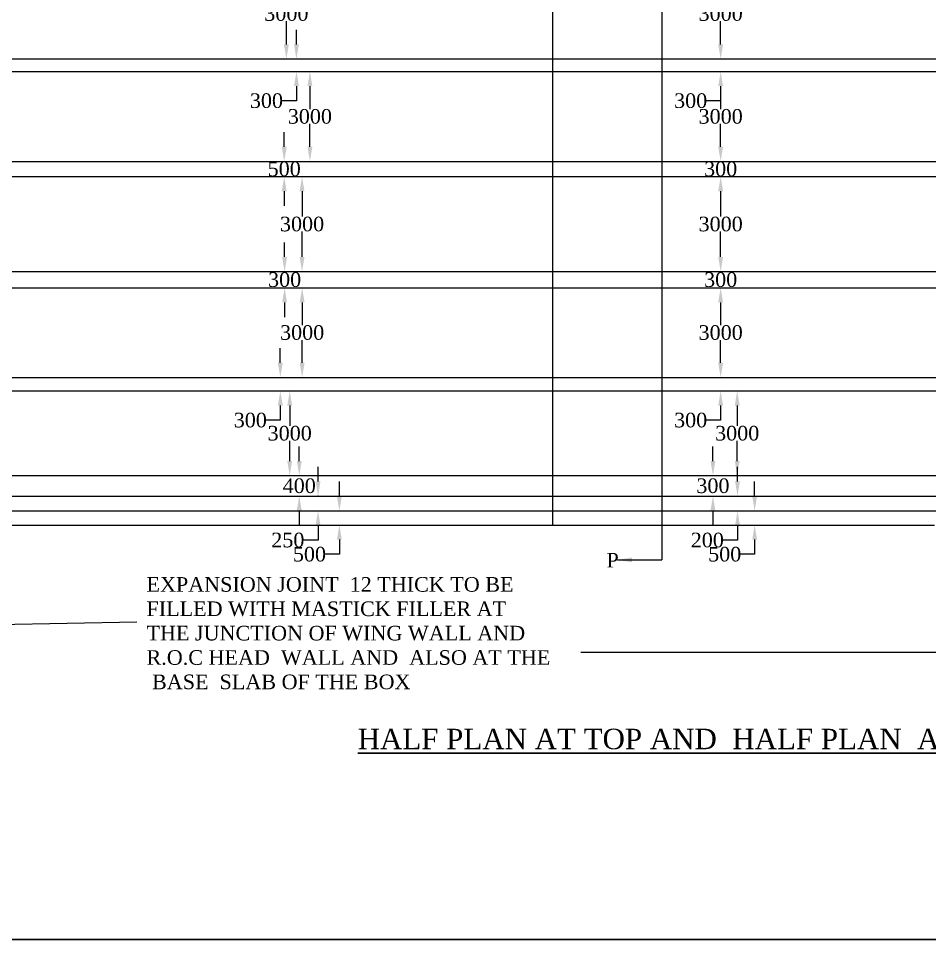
# Model space of a CAD drawing. Header units: millimetres. Extents: x 3396 to 289199, y -2290 to 111584.
# Drawn here: x 60608 to 91750, y -2290 to 29219 of the extents above; entities that cross this region are included whole.
import ezdxf

# ---------------------------------------------------------------- set-up
doc = ezdxf.new("R2010")
doc.units = ezdxf.units.MM
doc.header["$MEASUREMENT"] = 0
for name, color, linetype in [('DIM', 5, 'Continuous'), ('DWG.LINE', 10, 'Continuous'), ('TEXT', 7, 'Continuous')]:
    doc.layers.add(name, color=color, linetype=linetype)
doc.layers.add('TITLE', color=7, linetype='Continuous', lineweight=30)
doc.styles.get("Standard").update_dxf_attribs({"font": 'TIMES.TTF', "height": 500})
doc.dimstyles.get("Standard").update_dxf_attribs({"dimtxt": 500, "dimasz": 500, "dimexe": 0.18, "dimexo": 0.0625, "dimgap": 0.09, "dimtad": 0, "dimtih": 1, "dimtoh": 1, "dimdec": 0, "dimzin": 0, "dimdsep": 46, "dimtxsty": 'Standard', "dimcen": 300, "dimclre": 256, "dimclrt": 4, "dimadec": 0, "dimazin": 0, "dimtfac": 1, "dimtdec": 0, "dimtofl": 0, "dimtmove": 0, "dimatfit": 3, "dimfxl": 5, "dimfxlon": 1, "dimtolj": 1, "dimtzin": 0, "dimarcsym": 0})

# ---------------------------------------------------------------- blocks, each defined once
blk = doc.blocks.new('*D149')
at = {"layer": 'Defpoints', "color": 0, "ltscale": 0.2}
for p in [(69766, 30934), (69766, 27831), (69766, 27831)]:
    blk.add_point(p, dxfattribs=at)
at = {"layer": 'DIM', "lineweight": -2, "ltscale": 0.2}
for p, q in [((69766, 30934), (69765, 30934)), ((69766, 27831), (69765, 27831))]:
    blk.add_line(p, q, dxfattribs=at)
at = {"layer": 'DIM', "color": 0, "lineweight": -2, "ltscale": 0.2}
for p, q in [((69766, 30434), (69766, 29637)), ((69766, 28331), (69766, 29128))]:
    blk.add_line(p, q, dxfattribs=at)
at = {"layer": 'DIM', "color": 0, "ltscale": 0.2}
for points in [[(69682, 30434), (69849, 30434), (69766, 30934)], [(69682, 28331), (69849, 28331), (69766, 27831)]]:
    blk.add_solid(points, dxfattribs=at)
at = {"layer": 'DIM', "color": 4, "ltscale": 0.2, "insert": (69766, 29383), "char_height": 500, "attachment_point": 5}
blk.add_mtext('\\A1;3000', dxfattribs=at)
blk = doc.blocks.new('*D150')
at = {"layer": 'Defpoints', "color": 0, "ltscale": 0.2}
for p in [(69765, 27831), (69765, 27403), (70111, 27403)]:
    blk.add_point(p, dxfattribs=at)
at = {"layer": 'DIM', "color": 0, "lineweight": -2, "ltscale": 0.2}
for p, q in [((70111, 28331), (70111, 28831)), ((70111, 26903), (70111, 26403)), ((70111, 26403), (69611, 26403))]:
    blk.add_line(p, q, dxfattribs=at)
at = {"layer": 'DIM', "lineweight": -2, "ltscale": 0.2}
for p, q in [((70106, 27831), (70111, 27831)), ((70106, 27403), (70111, 27403))]:
    blk.add_line(p, q, dxfattribs=at)
at = {"layer": 'DIM', "color": 0, "ltscale": 0.2}
for points in [[(70028, 28331), (70194, 28331), (70111, 27831)], [(70028, 26903), (70194, 26903), (70111, 27403)]]:
    blk.add_solid(points, dxfattribs=at)
at = {"layer": 'DIM', "color": 4, "ltscale": 0.2, "insert": (69085, 26403), "char_height": 500, "attachment_point": 5}
blk.add_mtext('\\A1;300', dxfattribs=at)
blk = doc.blocks.new('*D151')
at = {"layer": 'Defpoints', "color": 0, "ltscale": 0.2}
for p in [(69860, 27403), (69860, 24327), (70570, 24327)]:
    blk.add_point(p, dxfattribs=at)
at = {"layer": 'DIM', "lineweight": -2, "ltscale": 0.2}
for p, q in [((70566, 27403), (70571, 27403)), ((70566, 24327), (70571, 24327))]:
    blk.add_line(p, q, dxfattribs=at)
at = {"layer": 'DIM', "color": 0, "lineweight": -2, "ltscale": 0.2}
for p, q in [((70570, 26903), (70570, 26119)), ((70570, 24827), (70570, 25611))]:
    blk.add_line(p, q, dxfattribs=at)
at = {"layer": 'DIM', "color": 0, "ltscale": 0.2}
for points in [[(70487, 26903), (70654, 26903), (70570, 27403)], [(70487, 24827), (70654, 24827), (70570, 24327)]]:
    blk.add_solid(points, dxfattribs=at)
at = {"layer": 'DIM', "color": 4, "ltscale": 0.2, "insert": (70570, 25865), "char_height": 500, "attachment_point": 5}
blk.add_mtext('\\A1;3000', dxfattribs=at)
blk = doc.blocks.new('*D152')
at = {"layer": 'Defpoints', "color": 0, "ltscale": 0.2}
for p in [(69692, 24327), (69692, 23808), (69692, 23808)]:
    blk.add_point(p, dxfattribs=at)
at = {"layer": 'DIM', "color": 0, "lineweight": -2, "ltscale": 0.2}
for p, q in [((69692, 24827), (69692, 25327)), ((69692, 23308), (69692, 22808))]:
    blk.add_line(p, q, dxfattribs=at)
at = {"layer": 'DIM', "lineweight": -2, "ltscale": 0.2}
for p, q in [((69692, 24327), (69692, 24327)), ((69692, 23808), (69692, 23808))]:
    blk.add_line(p, q, dxfattribs=at)
at = {"layer": 'DIM', "color": 0, "ltscale": 0.2}
for points in [[(69609, 24827), (69775, 24827), (69692, 24327)], [(69609, 23308), (69775, 23308), (69692, 23808)]]:
    blk.add_solid(points, dxfattribs=at)
at = {"layer": 'DIM', "color": 4, "ltscale": 0.2, "insert": (69692, 24067), "char_height": 500, "attachment_point": 5}
blk.add_mtext('\\A1;500', dxfattribs=at)
blk = doc.blocks.new('*D153')
at = {"layer": 'Defpoints', "color": 0, "ltscale": 0.2}
for p in [(69692, 23808), (69692, 20559), (70302, 20559)]:
    blk.add_point(p, dxfattribs=at)
at = {"layer": 'DIM', "lineweight": -2, "ltscale": 0.2}
for p, q in [((70296, 23808), (70302, 23808)), ((70296, 20559), (70302, 20559))]:
    blk.add_line(p, q, dxfattribs=at)
at = {"layer": 'DIM', "color": 0, "lineweight": -2, "ltscale": 0.2}
for p, q in [((70302, 23308), (70302, 22438)), ((70302, 21059), (70302, 21929))]:
    blk.add_line(p, q, dxfattribs=at)
at = {"layer": 'DIM', "color": 0, "ltscale": 0.2}
for points in [[(70218, 23308), (70385, 23308), (70302, 23808)], [(70218, 21059), (70385, 21059), (70302, 20559)]]:
    blk.add_solid(points, dxfattribs=at)
at = {"layer": 'DIM', "color": 4, "ltscale": 0.2, "insert": (70302, 22183), "char_height": 500, "attachment_point": 5}
blk.add_mtext('\\A1;3000', dxfattribs=at)
blk = doc.blocks.new('*D154')
at = {"layer": 'Defpoints', "color": 0, "ltscale": 0.2}
for p in [(69706, 20559), (69706, 20003), (69706, 20003)]:
    blk.add_point(p, dxfattribs=at)
at = {"layer": 'DIM', "color": 0, "lineweight": -2, "ltscale": 0.2}
for p, q in [((69706, 21059), (69706, 21559)), ((69706, 19503), (69706, 19003))]:
    blk.add_line(p, q, dxfattribs=at)
at = {"layer": 'DIM', "lineweight": -2, "ltscale": 0.2}
for p, q in [((69706, 20559), (69705, 20559)), ((69706, 20003), (69705, 20003))]:
    blk.add_line(p, q, dxfattribs=at)
at = {"layer": 'DIM', "color": 0, "ltscale": 0.2}
for points in [[(69622, 21059), (69789, 21059), (69706, 20559)], [(69622, 19503), (69789, 19503), (69706, 20003)]]:
    blk.add_solid(points, dxfattribs=at)
at = {"layer": 'DIM', "color": 4, "ltscale": 0.2, "insert": (69706, 20281), "char_height": 500, "attachment_point": 5}
blk.add_mtext('\\A1;300', dxfattribs=at)
blk = doc.blocks.new('*D155')
at = {"layer": 'Defpoints', "color": 0, "ltscale": 0.2}
for p in [(69706, 20003), (69706, 16940), (70305, 16940)]:
    blk.add_point(p, dxfattribs=at)
at = {"layer": 'DIM', "lineweight": -2, "ltscale": 0.2}
for p, q in [((70300, 20003), (70305, 20003)), ((70300, 16940), (70305, 16940))]:
    blk.add_line(p, q, dxfattribs=at)
at = {"layer": 'DIM', "color": 0, "lineweight": -2, "ltscale": 0.2}
for p, q in [((70305, 19503), (70305, 18726)), ((70305, 17440), (70305, 18217))]:
    blk.add_line(p, q, dxfattribs=at)
at = {"layer": 'DIM', "color": 0, "ltscale": 0.2}
for points in [[(70222, 19503), (70388, 19503), (70305, 20003)], [(70222, 17440), (70388, 17440), (70305, 16940)]]:
    blk.add_solid(points, dxfattribs=at)
at = {"layer": 'DIM', "color": 4, "ltscale": 0.2, "insert": (70305, 18472), "char_height": 500, "attachment_point": 5}
blk.add_mtext('\\A1;3000', dxfattribs=at)
blk = doc.blocks.new('*D156')
at = {"layer": 'Defpoints', "color": 0, "ltscale": 0.2}
for p in [(69558, 16940), (69558, 16477), (69558, 16477)]:
    blk.add_point(p, dxfattribs=at)
at = {"layer": 'DIM', "color": 0, "lineweight": -2, "ltscale": 0.2}
for p, q in [((69558, 17440), (69558, 17940)), ((69558, 15977), (69558, 15477)), ((69558, 15477), (69058, 15477))]:
    blk.add_line(p, q, dxfattribs=at)
at = {"layer": 'DIM', "lineweight": -2, "ltscale": 0.2}
for p, q in [((69558, 16940), (69558, 16940)), ((69558, 16477), (69558, 16477))]:
    blk.add_line(p, q, dxfattribs=at)
at = {"layer": 'DIM', "color": 0, "ltscale": 0.2}
for points in [[(69475, 17440), (69642, 17440), (69558, 16940)], [(69475, 15977), (69642, 15977), (69558, 16477)]]:
    blk.add_solid(points, dxfattribs=at)
at = {"layer": 'DIM', "color": 4, "ltscale": 0.2, "insert": (68533, 15477), "char_height": 500, "attachment_point": 5}
blk.add_mtext('\\A1;300', dxfattribs=at)
blk = doc.blocks.new('*D157')
at = {"layer": 'Defpoints', "color": 0, "ltscale": 0.2}
for p in [(69558, 16477), (69558, 13579), (69880, 13579)]:
    blk.add_point(p, dxfattribs=at)
at = {"layer": 'DIM', "lineweight": -2, "ltscale": 0.2}
for p, q in [((69876, 16477), (69881, 16477)), ((69876, 13579), (69881, 13579))]:
    blk.add_line(p, q, dxfattribs=at)
at = {"layer": 'DIM', "color": 0, "lineweight": -2, "ltscale": 0.2}
for p, q in [((69880, 15977), (69880, 15283)), ((69880, 14079), (69880, 14774))]:
    blk.add_line(p, q, dxfattribs=at)
at = {"layer": 'DIM', "color": 0, "ltscale": 0.2}
for points in [[(69797, 15977), (69964, 15977), (69880, 16477)], [(69797, 14079), (69964, 14079), (69880, 13579)]]:
    blk.add_solid(points, dxfattribs=at)
at = {"layer": 'DIM', "color": 4, "ltscale": 0.2, "insert": (69880, 15028), "char_height": 500, "attachment_point": 5}
blk.add_mtext('\\A1;3000', dxfattribs=at)
blk = doc.blocks.new('*D158')
at = {"layer": 'Defpoints', "color": 0, "ltscale": 0.2}
for p in [(69740, 13579), (69740, 12883), (70206, 12883)]:
    blk.add_point(p, dxfattribs=at)
at = {"layer": 'DIM', "color": 0, "lineweight": -2, "ltscale": 0.2}
for p, q in [((70206, 14079), (70206, 14579)), ((70206, 12383), (70206, 11883))]:
    blk.add_line(p, q, dxfattribs=at)
at = {"layer": 'DIM', "lineweight": -2, "ltscale": 0.2}
for p, q in [((70202, 13579), (70207, 13579)), ((70202, 12883), (70207, 12883))]:
    blk.add_line(p, q, dxfattribs=at)
at = {"layer": 'DIM', "color": 0, "ltscale": 0.2}
for points in [[(70123, 14079), (70290, 14079), (70206, 13579)], [(70123, 12383), (70290, 12383), (70206, 12883)]]:
    blk.add_solid(points, dxfattribs=at)
at = {"layer": 'DIM', "color": 4, "ltscale": 0.2, "insert": (70206, 13231), "char_height": 500, "attachment_point": 5}
blk.add_mtext('\\A1;400', dxfattribs=at)
blk = doc.blocks.new('*D159')
at = {"layer": 'Defpoints', "color": 0, "ltscale": 0.2}
for p in [(69821, 12883), (69821, 12374), (70849, 12374)]:
    blk.add_point(p, dxfattribs=at)
at = {"layer": 'DIM', "color": 0, "lineweight": -2, "ltscale": 0.2}
for p, q in [((70849, 13383), (70849, 13883)), ((70849, 11874), (70849, 11374)), ((70849, 11374), (70349, 11374))]:
    blk.add_line(p, q, dxfattribs=at)
at = {"layer": 'DIM', "lineweight": -2, "ltscale": 0.2}
for p, q in [((70844, 12883), (70849, 12883)), ((70844, 12374), (70849, 12374))]:
    blk.add_line(p, q, dxfattribs=at)
at = {"layer": 'DIM', "color": 0, "ltscale": 0.2}
for points in [[(70766, 13383), (70932, 13383), (70849, 12883)], [(70766, 11874), (70932, 11874), (70849, 12374)]]:
    blk.add_solid(points, dxfattribs=at)
at = {"layer": 'DIM', "color": 4, "ltscale": 0.2, "insert": (69816, 11374), "char_height": 500, "attachment_point": 5}
blk.add_mtext('\\A1;250', dxfattribs=at)
blk = doc.blocks.new('*D160')
at = {"layer": 'Defpoints', "color": 0, "ltscale": 0.2}
for p in [(69798, 12374), (69798, 11890), (71578, 11890)]:
    blk.add_point(p, dxfattribs=at)
at = {"layer": 'DIM', "color": 0, "lineweight": -2, "ltscale": 0.2}
for p, q in [((71578, 12874), (71578, 13374)), ((71578, 11390), (71578, 10890)), ((71578, 10890), (71078, 10890))]:
    blk.add_line(p, q, dxfattribs=at)
at = {"layer": 'DIM', "lineweight": -2, "ltscale": 0.2}
for p, q in [((71573, 12374), (71578, 12374)), ((71573, 11890), (71578, 11890))]:
    blk.add_line(p, q, dxfattribs=at)
at = {"layer": 'DIM', "color": 0, "ltscale": 0.2}
for points in [[(71495, 12874), (71661, 12874), (71578, 12374)], [(71495, 11390), (71661, 11390), (71578, 11890)]]:
    blk.add_solid(points, dxfattribs=at)
at = {"layer": 'DIM', "color": 4, "ltscale": 0.2, "insert": (70555, 10890), "char_height": 500, "attachment_point": 5}
blk.add_mtext('\\A1;500', dxfattribs=at)
blk = doc.blocks.new('*D178')
at = {"layer": 'Defpoints', "color": 0, "ltscale": 0.2}
for p in [(84610, 30934), (84610, 27831), (84610, 27831)]:
    blk.add_point(p, dxfattribs=at)
at = {"layer": 'DIM', "lineweight": -2, "ltscale": 0.2}
for p, q in [((84610, 30934), (84610, 30934)), ((84610, 27831), (84610, 27831))]:
    blk.add_line(p, q, dxfattribs=at)
at = {"layer": 'DIM', "color": 0, "lineweight": -2, "ltscale": 0.2}
for p, q in [((84610, 30434), (84610, 29637)), ((84610, 28331), (84610, 29128))]:
    blk.add_line(p, q, dxfattribs=at)
at = {"layer": 'DIM', "color": 0, "ltscale": 0.2}
for points in [[(84527, 30434), (84693, 30434), (84610, 30934)], [(84527, 28331), (84693, 28331), (84610, 27831)]]:
    blk.add_solid(points, dxfattribs=at)
at = {"layer": 'DIM', "color": 4, "ltscale": 0.2, "insert": (84610, 29383), "char_height": 500, "attachment_point": 5}
blk.add_mtext('\\A1;3000', dxfattribs=at)
blk = doc.blocks.new('*D179')
at = {"layer": 'Defpoints', "color": 0, "ltscale": 0.2}
for p in [(84610, 27831), (84610, 27403), (84610, 27403)]:
    blk.add_point(p, dxfattribs=at)
at = {"layer": 'DIM', "color": 0, "lineweight": -2, "ltscale": 0.2}
for p, q in [((84610, 28331), (84610, 28831)), ((84610, 26903), (84610, 26403)), ((84610, 26403), (84110, 26403))]:
    blk.add_line(p, q, dxfattribs=at)
at = {"layer": 'DIM', "lineweight": -2, "ltscale": 0.2}
for p, q in [((84610, 27831), (84610, 27831)), ((84610, 27403), (84610, 27403))]:
    blk.add_line(p, q, dxfattribs=at)
at = {"layer": 'DIM', "color": 0, "ltscale": 0.2}
for points in [[(84527, 28331), (84693, 28331), (84610, 27831)], [(84527, 26903), (84693, 26903), (84610, 27403)]]:
    blk.add_solid(points, dxfattribs=at)
at = {"layer": 'DIM', "color": 4, "ltscale": 0.2, "insert": (83584, 26403), "char_height": 500, "attachment_point": 5}
blk.add_mtext('\\A1;300', dxfattribs=at)
blk = doc.blocks.new('*D180')
at = {"layer": 'Defpoints', "color": 0, "ltscale": 0.2}
for p in [(84610, 27403), (84610, 24327), (84610, 24327)]:
    blk.add_point(p, dxfattribs=at)
at = {"layer": 'DIM', "lineweight": -2, "ltscale": 0.2}
for p, q in [((84610, 27403), (84610, 27403)), ((84610, 24327), (84610, 24327))]:
    blk.add_line(p, q, dxfattribs=at)
at = {"layer": 'DIM', "color": 0, "lineweight": -2, "ltscale": 0.2}
for p, q in [((84610, 26903), (84610, 26119)), ((84610, 24827), (84610, 25611))]:
    blk.add_line(p, q, dxfattribs=at)
at = {"layer": 'DIM', "color": 0, "ltscale": 0.2}
for points in [[(84527, 26903), (84693, 26903), (84610, 27403)], [(84527, 24827), (84693, 24827), (84610, 24327)]]:
    blk.add_solid(points, dxfattribs=at)
at = {"layer": 'DIM', "color": 4, "ltscale": 0.2, "insert": (84610, 25865), "char_height": 500, "attachment_point": 5}
blk.add_mtext('\\A1;3000', dxfattribs=at)
blk = doc.blocks.new('*D181')
at = {"layer": 'Defpoints', "color": 0, "ltscale": 0.2}
for p in [(84610, 24327), (84610, 23808), (84610, 23808)]:
    blk.add_point(p, dxfattribs=at)
at = {"layer": 'DIM', "color": 0, "lineweight": -2, "ltscale": 0.2}
for p, q in [((84610, 24827), (84610, 25327)), ((84610, 23308), (84610, 22808))]:
    blk.add_line(p, q, dxfattribs=at)
at = {"layer": 'DIM', "lineweight": -2, "ltscale": 0.2}
for p, q in [((84610, 24327), (84610, 24327)), ((84610, 23808), (84610, 23808))]:
    blk.add_line(p, q, dxfattribs=at)
at = {"layer": 'DIM', "color": 0, "ltscale": 0.2}
for points in [[(84526, 24827), (84693, 24827), (84610, 24327)], [(84526, 23308), (84693, 23308), (84610, 23808)]]:
    blk.add_solid(points, dxfattribs=at)
at = {"layer": 'DIM', "color": 4, "ltscale": 0.2, "insert": (84610, 24067), "char_height": 500, "attachment_point": 5}
blk.add_mtext('\\A1;300', dxfattribs=at)
blk = doc.blocks.new('*D182')
at = {"layer": 'Defpoints', "color": 0, "ltscale": 0.2}
for p in [(84610, 23808), (84610, 20559), (84610, 20559)]:
    blk.add_point(p, dxfattribs=at)
at = {"layer": 'DIM', "lineweight": -2, "ltscale": 0.2}
for p, q in [((84610, 23808), (84610, 23808)), ((84610, 20559), (84610, 20559))]:
    blk.add_line(p, q, dxfattribs=at)
at = {"layer": 'DIM', "color": 0, "lineweight": -2, "ltscale": 0.2}
for p, q in [((84610, 23308), (84610, 22438)), ((84610, 21059), (84610, 21929))]:
    blk.add_line(p, q, dxfattribs=at)
at = {"layer": 'DIM', "color": 0, "ltscale": 0.2}
for points in [[(84526, 23308), (84693, 23308), (84610, 23808)], [(84526, 21059), (84693, 21059), (84610, 20559)]]:
    blk.add_solid(points, dxfattribs=at)
at = {"layer": 'DIM', "color": 4, "ltscale": 0.2, "insert": (84610, 22183), "char_height": 500, "attachment_point": 5}
blk.add_mtext('\\A1;3000', dxfattribs=at)
blk = doc.blocks.new('*D183')
at = {"layer": 'Defpoints', "color": 0, "ltscale": 0.2}
for p in [(84610, 20559), (84610, 20003), (84610, 20003)]:
    blk.add_point(p, dxfattribs=at)
at = {"layer": 'DIM', "color": 0, "lineweight": -2, "ltscale": 0.2}
for p, q in [((84610, 21059), (84610, 21559)), ((84610, 19503), (84610, 19003))]:
    blk.add_line(p, q, dxfattribs=at)
at = {"layer": 'DIM', "lineweight": -2, "ltscale": 0.2}
for p, q in [((84610, 20559), (84609, 20559)), ((84610, 20003), (84609, 20003))]:
    blk.add_line(p, q, dxfattribs=at)
at = {"layer": 'DIM', "color": 0, "ltscale": 0.2}
for points in [[(84526, 21059), (84693, 21059), (84610, 20559)], [(84526, 19503), (84693, 19503), (84610, 20003)]]:
    blk.add_solid(points, dxfattribs=at)
at = {"layer": 'DIM', "color": 4, "ltscale": 0.2, "insert": (84610, 20281), "char_height": 500, "attachment_point": 5}
blk.add_mtext('\\A1;300', dxfattribs=at)
blk = doc.blocks.new('*D184')
at = {"layer": 'Defpoints', "color": 0, "ltscale": 0.2}
for p in [(84610, 20003), (84610, 16940), (84610, 16940)]:
    blk.add_point(p, dxfattribs=at)
at = {"layer": 'DIM', "lineweight": -2, "ltscale": 0.2}
for p, q in [((84610, 20003), (84609, 20003)), ((84610, 16940), (84609, 16940))]:
    blk.add_line(p, q, dxfattribs=at)
at = {"layer": 'DIM', "color": 0, "lineweight": -2, "ltscale": 0.2}
for p, q in [((84610, 19503), (84610, 18726)), ((84610, 17440), (84610, 18217))]:
    blk.add_line(p, q, dxfattribs=at)
at = {"layer": 'DIM', "color": 0, "ltscale": 0.2}
for points in [[(84526, 19503), (84693, 19503), (84610, 20003)], [(84526, 17440), (84693, 17440), (84610, 16940)]]:
    blk.add_solid(points, dxfattribs=at)
at = {"layer": 'DIM', "color": 4, "ltscale": 0.2, "insert": (84610, 18472), "char_height": 500, "attachment_point": 5}
blk.add_mtext('\\A1;3000', dxfattribs=at)
blk = doc.blocks.new('*D185')
at = {"layer": 'Defpoints', "color": 0, "ltscale": 0.2}
for p in [(84609, 16940), (84609, 16477), (84609, 16477)]:
    blk.add_point(p, dxfattribs=at)
at = {"layer": 'DIM', "color": 0, "lineweight": -2, "ltscale": 0.2}
for p, q in [((84609, 17440), (84609, 17940)), ((84609, 15977), (84609, 15477)), ((84609, 15477), (84109, 15477))]:
    blk.add_line(p, q, dxfattribs=at)
at = {"layer": 'DIM', "lineweight": -2, "ltscale": 0.2}
for p, q in [((84609, 16940), (84609, 16940)), ((84609, 16477), (84609, 16477))]:
    blk.add_line(p, q, dxfattribs=at)
at = {"layer": 'DIM', "color": 0, "ltscale": 0.2}
for points in [[(84526, 17440), (84693, 17440), (84609, 16940)], [(84526, 15977), (84693, 15977), (84609, 16477)]]:
    blk.add_solid(points, dxfattribs=at)
at = {"layer": 'DIM', "color": 4, "ltscale": 0.2, "insert": (83584, 15477), "char_height": 500, "attachment_point": 5}
blk.add_mtext('\\A1;300', dxfattribs=at)
blk = doc.blocks.new('*D186')
at = {"layer": 'Defpoints', "color": 0, "ltscale": 0.2}
for p in [(84303, 16477), (84303, 13579), (85175, 13579)]:
    blk.add_point(p, dxfattribs=at)
at = {"layer": 'DIM', "lineweight": -2, "ltscale": 0.2}
for p, q in [((85170, 16477), (85175, 16477)), ((85170, 13579), (85175, 13579))]:
    blk.add_line(p, q, dxfattribs=at)
at = {"layer": 'DIM', "color": 0, "lineweight": -2, "ltscale": 0.2}
for p, q in [((85175, 15977), (85175, 15283)), ((85175, 14079), (85175, 14774))]:
    blk.add_line(p, q, dxfattribs=at)
at = {"layer": 'DIM', "color": 0, "ltscale": 0.2}
for points in [[(85092, 15977), (85258, 15977), (85175, 16477)], [(85092, 14079), (85258, 14079), (85175, 13579)]]:
    blk.add_solid(points, dxfattribs=at)
at = {"layer": 'DIM', "color": 4, "ltscale": 0.2, "insert": (85175, 15028), "char_height": 500, "attachment_point": 5}
blk.add_mtext('\\A1;3000', dxfattribs=at)
blk = doc.blocks.new('*D187')
at = {"layer": 'Defpoints', "color": 0, "ltscale": 0.2}
for p in [(84346, 13579), (84346, 12883), (84346, 12883)]:
    blk.add_point(p, dxfattribs=at)
at = {"layer": 'DIM', "color": 0, "lineweight": -2, "ltscale": 0.2}
for p, q in [((84346, 14079), (84346, 14579)), ((84346, 12383), (84346, 11883))]:
    blk.add_line(p, q, dxfattribs=at)
at = {"layer": 'DIM', "lineweight": -2, "ltscale": 0.2}
for p, q in [((84346, 13579), (84345, 13579)), ((84346, 12883), (84345, 12883))]:
    blk.add_line(p, q, dxfattribs=at)
at = {"layer": 'DIM', "color": 0, "ltscale": 0.2}
for points in [[(84262, 14079), (84429, 14079), (84346, 13579)], [(84262, 12383), (84429, 12383), (84346, 12883)]]:
    blk.add_solid(points, dxfattribs=at)
at = {"layer": 'DIM', "color": 4, "ltscale": 0.2, "insert": (84346, 13231), "char_height": 500, "attachment_point": 5}
blk.add_mtext('\\A1;300', dxfattribs=at)
blk = doc.blocks.new('*D188')
at = {"layer": 'Defpoints', "color": 0, "ltscale": 0.2}
for p in [(84346, 12883), (84346, 12374), (85186, 12374)]:
    blk.add_point(p, dxfattribs=at)
at = {"layer": 'DIM', "color": 0, "lineweight": -2, "ltscale": 0.2}
for p, q in [((85186, 13383), (85186, 13883)), ((85186, 11874), (85186, 11374)), ((85186, 11374), (84686, 11374))]:
    blk.add_line(p, q, dxfattribs=at)
at = {"layer": 'DIM', "lineweight": -2, "ltscale": 0.2}
for p, q in [((85180, 12883), (85186, 12883)), ((85180, 12374), (85186, 12374))]:
    blk.add_line(p, q, dxfattribs=at)
at = {"layer": 'DIM', "color": 0, "ltscale": 0.2}
for points in [[(85102, 13383), (85269, 13383), (85186, 12883)], [(85102, 11874), (85269, 11874), (85186, 12374)]]:
    blk.add_solid(points, dxfattribs=at)
at = {"layer": 'DIM', "color": 4, "ltscale": 0.2, "insert": (84153, 11374), "char_height": 500, "attachment_point": 5}
blk.add_mtext('\\A1;200', dxfattribs=at)
blk = doc.blocks.new('*D189')
at = {"layer": 'Defpoints', "color": 0, "ltscale": 0.2}
for p in [(84630, 12374), (84630, 11890), (85771, 11890)]:
    blk.add_point(p, dxfattribs=at)
at = {"layer": 'DIM', "color": 0, "lineweight": -2, "ltscale": 0.2}
for p, q in [((85771, 12874), (85771, 13374)), ((85771, 11390), (85771, 10890)), ((85771, 10890), (85271, 10890))]:
    blk.add_line(p, q, dxfattribs=at)
at = {"layer": 'DIM', "lineweight": -2, "ltscale": 0.2}
for p, q in [((85766, 12374), (85771, 12374)), ((85766, 11890), (85771, 11890))]:
    blk.add_line(p, q, dxfattribs=at)
at = {"layer": 'DIM', "color": 0, "ltscale": 0.2}
for points in [[(85688, 12874), (85854, 12874), (85771, 12374)], [(85688, 11390), (85854, 11390), (85771, 11890)]]:
    blk.add_solid(points, dxfattribs=at)
at = {"layer": 'DIM', "color": 4, "ltscale": 0.2, "insert": (84748, 10890), "char_height": 500, "attachment_point": 5}
blk.add_mtext('\\A1;500', dxfattribs=at)

msp = doc.modelspace()

# ---------------------------------------------------------------- linework, layer by layer
at = {"layer": 'DWG.LINE', "ltscale": 0.2}
for points in [[(78866.3, 64322.6), (78866.3, 11890.3)], [(50306.1, 27831.3), (117119.1, 27831.3)], [(50306.1, 27403.3), (117119.1, 27403.3)], [(50306.1, 24326.8), (117119.1, 24326.8)], [(50306.1, 23808.2), (117119.1, 23808.2)], [(50306.1, 20558.5), (117119.1, 20558.5)], [(50306.1, 20002.9), (117119.1, 20002.9)], [(50306.1, 16940.3), (117119.1, 16940.3)], [(50306.1, 16477.3), (117119.1, 16477.3)], [(50306.1, 13579.1), (117758, 13579.1)], [(50306.1, 12882.8), (117758, 12882.8)], [(50306.1, 12374), (117758, 12374)], [(49646.2, 8601.9), (51092.5, 8601.9), (51092.5, 11890.3), (91914.4, 11890.3)]]:
    msp.add_lwpolyline(points, dxfattribs=at)
at = {"layer": 'TITLE', "ltscale": 0.2}
msp.add_lwpolyline([(289143.5, 111583.5), (3395.5, 111583.5), (3395.5, -2290), (289143.5, -2290)], close=True, dxfattribs=at)

# ---------------------------------------------------------------- texts
at = {"layer": 'TEXT', "ltscale": 0.2, "char_height": 500, "attachment_point": 1}
for s, insert, width in [('P ', (80706.4, 10937.8), 6479.5), ('EXPANSION JOINT  12 THICK TO BE FILLED WITH MASTICK FILLER AT THE JUNCTION OF WING WALL AND  R.O.C HEAD  WALL AND  ALSO AT THE  BASE  SLAB OF THE BOX', (64985.9, 10109.4), 13799.639)]:
    msp.add_mtext(s, dxfattribs=dict(at, insert=insert, width=width))
at = {"layer": 'TITLE'}
msp.add_text('%%UHALF PLAN AT TOP AND  HALF PLAN  AT BOTTEM', height=700, dxfattribs=at).set_placement((72203.7, 4222.9))

# ---------------------------------------------------------------- dimensions: what is measured, and where the dimension line sits
at = {"layer": 'DIM', "ltscale": 0.2}
for p1, p2, distance, text, picture, middle in [((69765.5, 30934.4), (69765.5, 27831.3), 0, '3000', '*D149', (69765.5, 29382.9)), ((84610, 30934.4), (84610, 27831.3), 0, '3000', '*D178', (84610, 29382.9)), ((69765.3, 27831.3), (69765.3, 27403.3), 345.7, '300', '*D150', (69085.3, 26403.3)), ((84610, 27831.3), (84610, 27403.3), 0, '300', '*D179', (83584.3, 26403.3)), ((69859.5, 27403.3), (69859.5, 24326.8), 711, '3000', '*D151', (70570.5, 25865)), ((84610, 27403.3), (84610, 24326.8), 0, '3000', '*D180', (84610, 25865)), ((69692, 24326.8), (69692, 23808.2), 0, '500', '*D152', (69692, 24067.5)), ((84609.8, 24326.8), (84609.8, 23808.2), 0, '300', '*D181', (84609.8, 24067.5)), ((69692, 23808.2), (69692, 20558.5), 609.5, '3000', '*D153', (70301.5, 22183.4)), ((84609.8, 23808.2), (84609.8, 20558.5), 0, '3000', '*D182', (84609.8, 22183.4)), ((69705.5, 20558.5), (69705.5, 20002.9), 0, '300', '*D154', (69705.5, 20280.7)), ((84609.6, 20558.5), (84609.6, 20002.9), 0, '300', '*D183', (84609.6, 20280.7)), ((69705.5, 20002.9), (69705.5, 16940.3), 599.5, '3000', '*D155', (70305, 18471.6)), ((84609.6, 20002.9), (84609.6, 16940.3), 0, '3000', '*D184', (84609.6, 18471.6)), ((69558.5, 16940.3), (69558.5, 16477.3), 0, '300', '*D156', (68532.8, 15477.3)), ((84609.5, 16940.3), (84609.5, 16477.3), 0, '300', '*D185', (83583.8, 15477.3)), ((69558.3, 16477.3), (69558.3, 13579.1), 322.2, '3000', '*D157', (69880.5, 15028.2)), ((84303, 16477.3), (84303, 13579.1), 872, '3000', '*D186', (85175, 15028.2)), ((69740.5, 13579.1), (69740.5, 12882.8), 466, '400', '*D158', (70206.5, 13230.9)), ((84345.5, 13579.1), (84345.5, 12882.8), 0, '300', '*D187', (84345.5, 13230.9)), ((69821, 12882.8), (69821, 12374), 1028, '250', '*D159', (69816.3, 11374)), ((84345.5, 12882.8), (84345.5, 12374), 840, '200', '*D188', (84152.8, 11374)), ((69798, 12374), (69798, 11890.3), 1780, '500', '*D160', (70555, 10890.3)), ((84630, 12374), (84630, 11890.3), 1141, '500', '*D189', (84748, 10890.3))]:
    dim = msp.add_aligned_dim(p1=p1, p2=p2, distance=distance, text=text, dimstyle='Standard', dxfattribs=at)
    dim.commit()
    dim.dimension.update_dxf_attribs({"geometry": picture, "text_midpoint": middle})

# ---------------------------------------------------------------- leaders
for points in [[(82594.8, 32658.1), (82594.8, 10695.9)], [(50306.1, 12374), (53560.2, 8380), (64658.7, 8574.6)], [(116764, 12581.1), (113660.9, 7529.9), (79827.1, 7529.9)], [(81078.2, 10695.9), (82594.8, 10695.9)]]:
    msp.add_leader(points, dimstyle='Standard', override={"dimgap": 0.09, "dimtad": 0}, dxfattribs=at)

doc.saveas('drawing.dxf')
